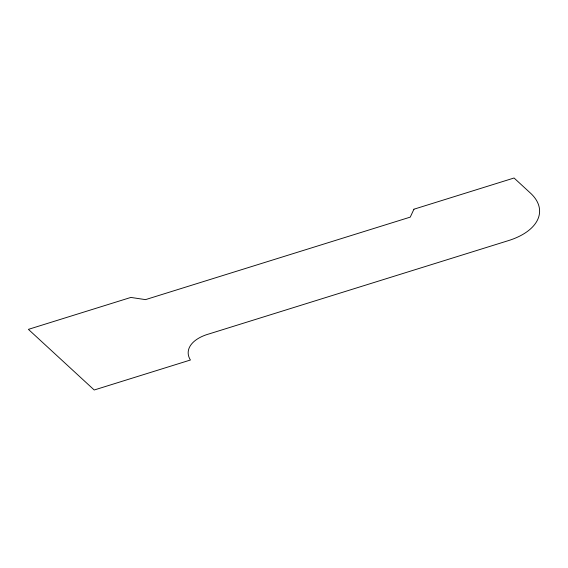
<?xml version="1.0" encoding="UTF-8"?>
<svg xmlns="http://www.w3.org/2000/svg" width="568" height="568" viewBox="0 0 568 568"><rect width="100%" height="100%" fill="white"/><g stroke="black" fill="none" stroke-linecap="round" stroke-linejoin="round"><path stroke-width="0.85" d="M413.937 209.209L410.259 217.118L145.507 299.627L130.86 297.433L28.4 329.362L94.217 389.996L190.429 360.013A40.179 21.825 1.1 0 1 209.379 333.821L508.438 240.612A64.085 34.811 1.1 0 0 530.512 193.163L514.061 178.004L413.937 209.209"/></g></svg>
